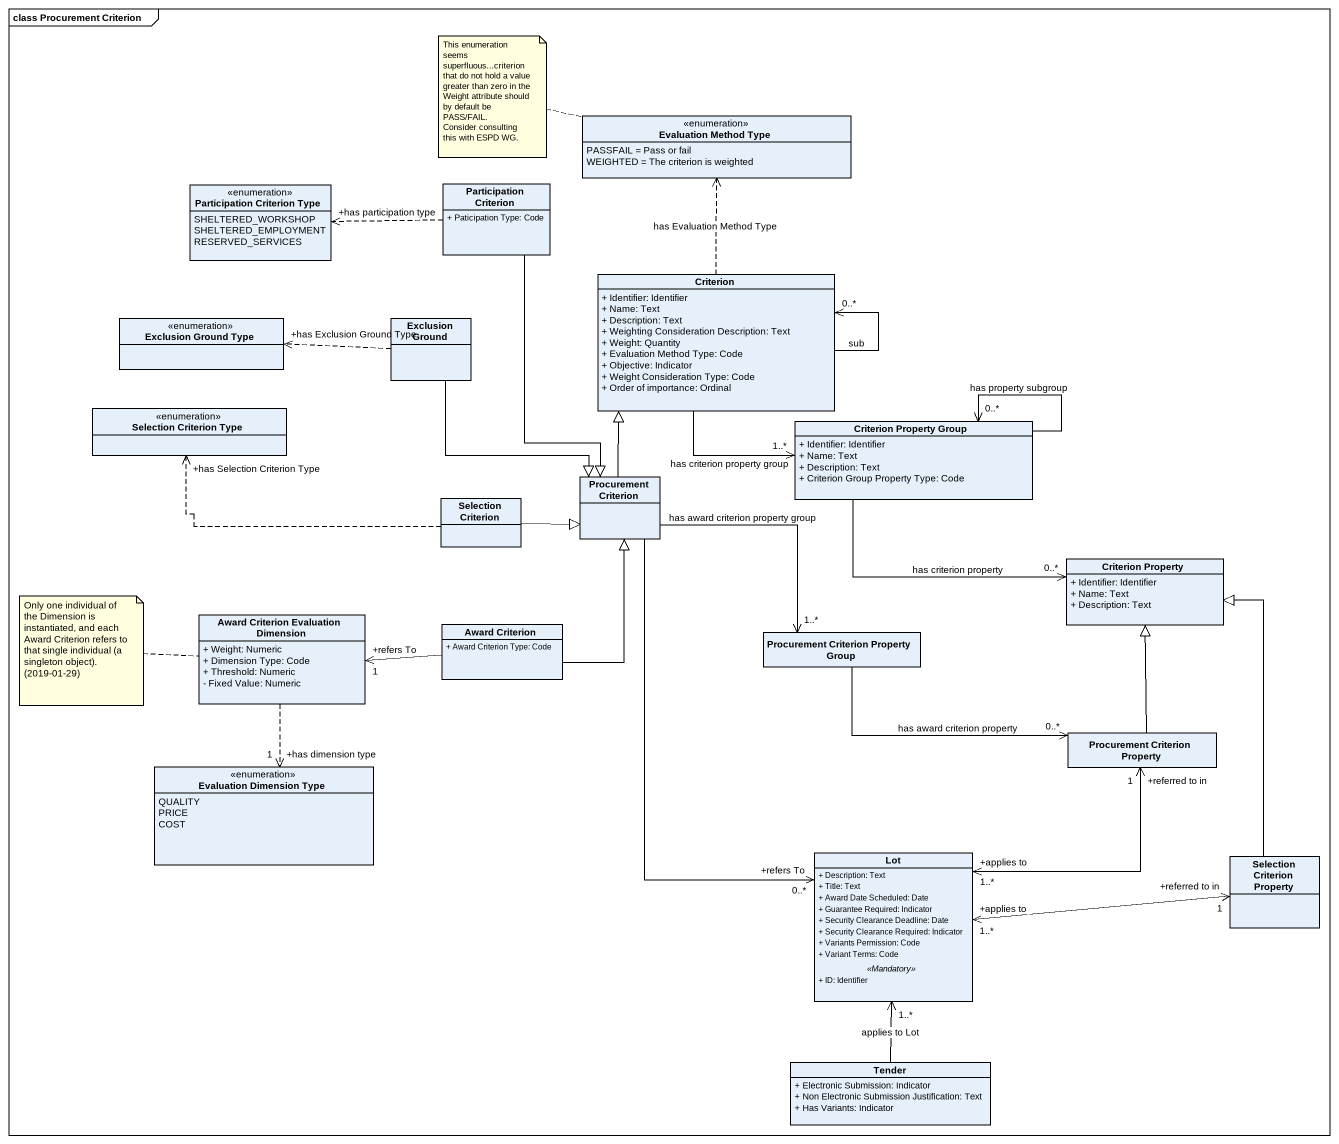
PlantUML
@startuml
mainframe class Procurement Criterion
hide circle
hide empty members
skinparam classAttributeIconSize 0
enum "Evaluation Method Type" as Evaluation_Method_Type {
  PASSFAIL = Pass or fail
  WEIGHTED = The criterion is weighted
}
enum "Participation Criterion Type" as Participation_Criterion_Type {
  SHELTERED_WORKSHOP
  SHELTERED_EMPLOYMENT
  RESERVED_SERVICES
}
class "Participation Criterion" as Participation_Criterion {
  + Paticipation Type: Code
}
class Criterion {
  + Identifier: Identifier
  + Name: Text
  + Description: Text
  + Weighting Consideration Description: Text
  + Weight: Quantity
  + Evaluation Method Type: Code
  + Objective: Indicator
  + Weight Consideration Type: Code
  + Order of importance: Ordinal
}
enum "Exclusion Ground Type" as Exclusion_Ground_Type
class "Exclusion Ground" as Exclusion_Ground
enum "Selection Criterion Type" as Selection_Criterion_Type
class "Criterion Property Group" as Criterion_Property_Group {
  + Identifier: Identifier
  + Name: Text
  + Description: Text
  + Criterion Group Property Type: Code
}
class "Procurement Criterion" as Procurement_Criterion
class "Selection Criterion" as Selection_Criterion
class "Criterion Property" as Criterion_Property {
  + Identifier: Identifier
  + Name: Text
  + Description: Text
}
class "Award Criterion Evaluation Dimension" as Award_Criterion_Evaluation {
  + Weight: Numeric
  + Dimension Type: Code
  + Threshold: Numeric
  - Fixed Value: Numeric
}
class "Award Criterion" as Award_Criterion {
  + Award Criterion Type: Code
}
class "Procurement Criterion Property Group" as Procurement_Criterion_2
enum "Evaluation Dimension Type" as Evaluation_Dimension_Type {
  QUALITY
  PRICE
  COST
}
class "Procurement Criterion Property" as Procurement_Criterion_3
class Lot {
  + Description: Text
  + Title: Text
  + Award Date Scheduled: Date
  + Guarantee Required: Indicator
  + Security Clearance Deadline: Date
  + Security Clearance Required: Indicator
  + Variants Permission: Code
  + Variant Terms: Code
  .. <<Mandatory>> ..
  + ID: Identifier
}
class "Selection Criterion Property" as Selection_Criterion_Property
class Tender {
  + Electronic Submission: Indicator
  + Non Electronic Submission Justification: Text
  + Has Variants: Indicator
}
Participation_Criterion .left.> "+has participation type" Participation_Criterion_Type
Participation_Criterion --|> Procurement_Criterion
Criterion .up.> Evaluation_Method_Type : has Evaluation Method Type
Criterion --> "0..*" Criterion : sub
Criterion -right-> "1..*" Criterion_Property_Group : has criterion property group
Exclusion_Ground .left.> "+has Exclusion Ground Type" Exclusion_Ground_Type
Exclusion_Ground --|> Procurement_Criterion
Criterion_Property_Group --> "0..*" Criterion_Property_Group : has property subgroup
Criterion_Property_Group -right-> "0..*" Criterion_Property : has criterion property
Procurement_Criterion -up-|> Criterion
Procurement_Criterion --> "1..*" Procurement_Criterion_2 : has award criterion property group
Procurement_Criterion --> "+refers To\n0..*" Lot
Selection_Criterion .left.> "+has Selection Criterion Type" Selection_Criterion_Type
Selection_Criterion -right-|> Procurement_Criterion
Award_Criterion_Evaluation ..> "+has dimension type\n1" Evaluation_Dimension_Type
Award_Criterion -up-|> Procurement_Criterion
Award_Criterion -left-> "+refers To\n1" Award_Criterion_Evaluation
Procurement_Criterion_2 -right-> "0..*" Procurement_Criterion_3 : has award criterion property
Procurement_Criterion_3 -up-|> Criterion_Property
Procurement_Criterion_3 "+referred to in\n1" <--> "+applies to\n1..*" Lot
Selection_Criterion_Property -up-|> Criterion_Property
Selection_Criterion_Property "+referred to in\n1" <-left-> "+applies to\n1..*" Lot
Tender -up-> "1..*" Lot : applies to Lot
note left of Evaluation_Method_Type
  This enumeration seems superfluous...criterion that do not hold a value greater than zero in the Weight attribute should by default be PASS/FAIL.
  Consider consulting this with ESPD WG.
end note
note left of Award_Criterion_Evaluation
  Only one individual of the Dimension is instantiated, and each Award Criterion refers to that single individual (a singleton object).
  (2019-01-29)
end note
@enduml
